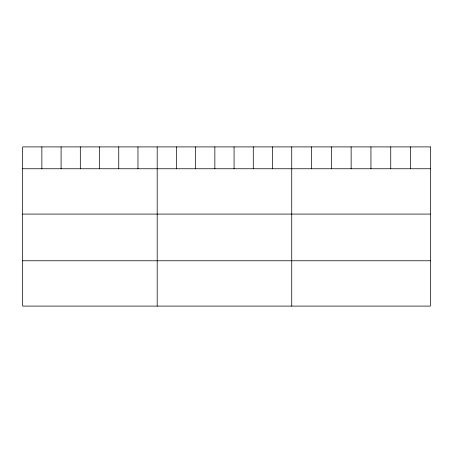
<?xml version="1.0" encoding="UTF-8"?>
<svg xmlns="http://www.w3.org/2000/svg" width="453" height="453" viewBox="0 0 453 453"><rect width="100%" height="100%" fill="white"/><g stroke="black" fill="none" stroke-linecap="round" stroke-linejoin="round"><path stroke-width="0.68" d="M22.65 168.754L430.35 168.754M22.65 214.082L430.35 214.082M22.65 260.775L430.35 260.775M410.548 146.902L410.548 168.754M390.746 146.902L390.746 168.754M370.945 146.902L370.945 168.754M351.137 146.902L351.137 168.754M331.336 146.902L331.336 168.754M311.534 146.902L311.534 168.754M291.732 146.902L291.732 306.098M272.513 146.902L272.513 168.754M253.289 146.902L253.289 168.754M234.071 146.902L234.071 168.754M214.852 146.902L214.852 168.754M195.634 146.902L195.634 168.754M176.41 146.902L176.41 168.754M157.191 146.902L157.191 306.098M137.972 146.902L137.972 168.754M118.748 146.902L118.748 168.754M99.53 146.902L99.53 168.754M80.311 146.902L80.311 168.754M61.093 146.902L61.093 168.754M41.869 146.902L41.869 168.754M430.35 146.902L22.65 146.902L22.65 306.098L430.35 306.098L430.35 146.902"/></g></svg>
